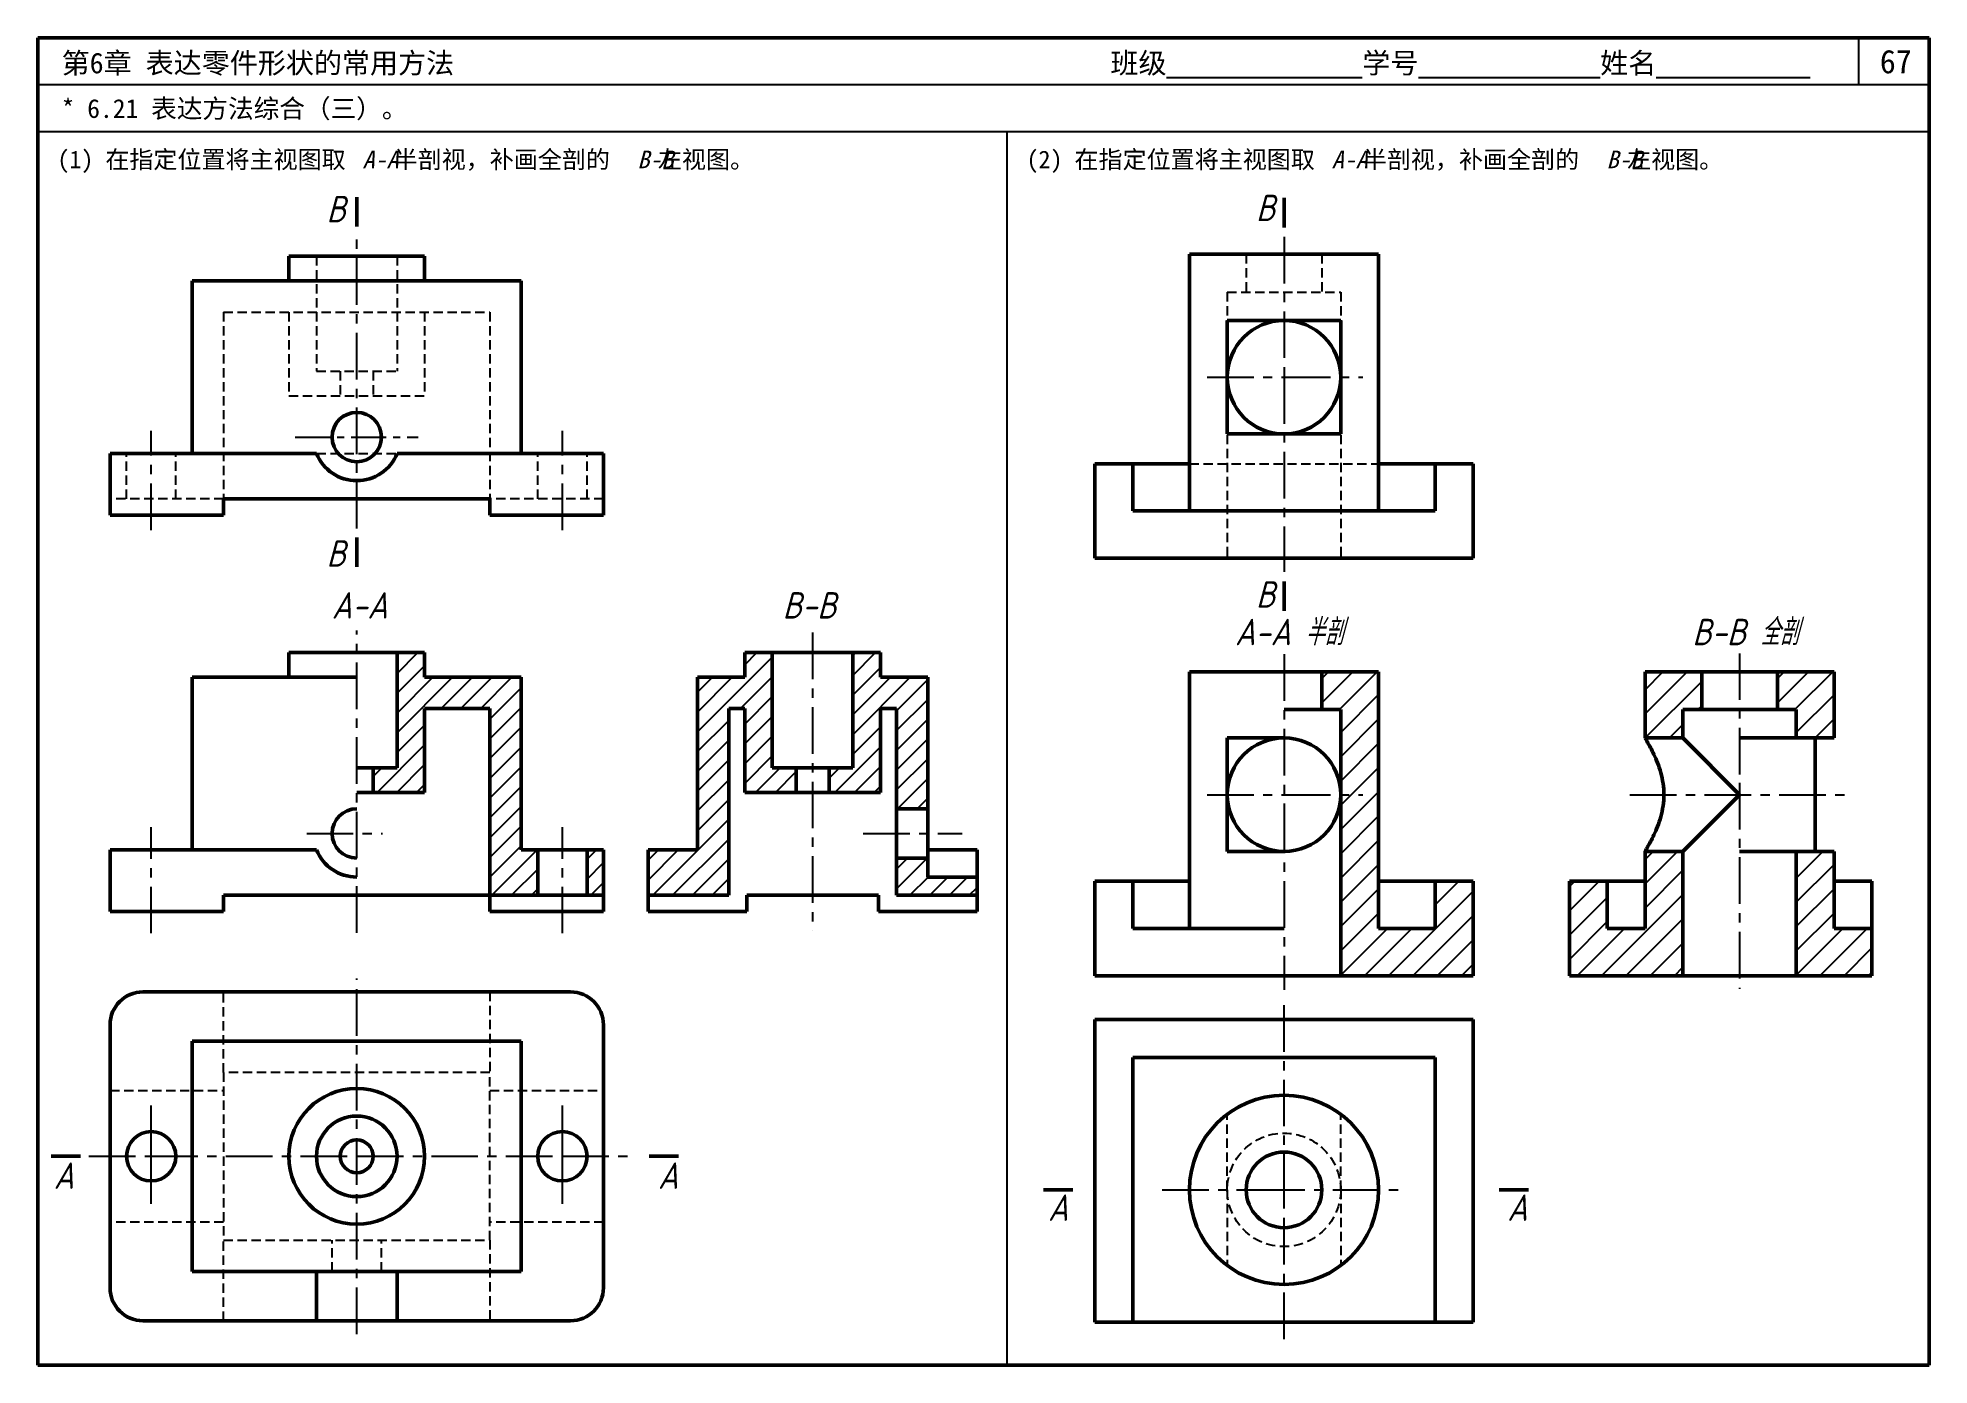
# Model space of a CAD drawing. Header units: millimetres. Extents: x 0 to 322, y 0 to 226.
import ezdxf

# ---------------------------------------------------------------- set-up
doc = ezdxf.new("R2010")
doc.units = ezdxf.units.MM
doc.header["$LTSCALE"] = 0.25
doc.linetypes.add('CENTER', pattern=[50.8, 31.75, -6.35, 6.35, -6.35])
doc.linetypes.add('HIDDEN', pattern=[9.525, 6.35, -3.175])
for name, color, linetype in [('点画线层', 7, 'CENTER'), ('答案', 1, 'Continuous'), ('细实线层', 7, 'Continuous'), ('虚线层', 7, 'HIDDEN')]:
    doc.layers.add(name, color=color, linetype=linetype)
doc.layers.add('粗实线层', color=7, linetype='Continuous', lineweight=50)
doc.styles.get("Standard").update_dxf_attribs({"font": 'gbeitc.shx', "height": 4, "bigfont": 'gbcbig.shx'})
doc.styles.add('宋体', font='SimSun.ttf', dxfattribs={"height": 3.5})
doc.styles.add('宋体-斜体', font='SimSun.ttf', dxfattribs={"oblique": 15, "height": 3})

msp = doc.modelspace()

# ---------------------------------------------------------------- hatches: boundary and pattern name
at = {"layer": '答案'}
h = msp.add_hatch(dxfattribs=at)
h.set_pattern_fill('ANSI31', color=256, scale=0.75)
h.set_pattern_definition([(45, (-179.4248, -8.314), (-1.683798, 1.683798), [])])
h.paths.add_polyline_path([(82.3, 117.13), (65.85, 117.13), (65.85, 121.33), (61.16, 121.33), (61.16, 101.73), (57.1, 101.73), (57.1, 97.53), (65.85, 97.53), (65.85, 111.81), (76.98, 111.81), (76.98, 80.03), (85.1, 80.03), (85.1, 87.73), (82.3, 87.73)])
h.paths.add_polyline_path([(96.3, 87.73), (93.5, 87.73), (93.5, 80.03), (96.3, 80.03)])
h = msp.add_hatch(dxfattribs=at)
h.set_pattern_fill('ANSI31', color=256, scale=0.75)
h.set_pattern_definition([(45, (-182.3295, -8.314), (-1.683798, 1.683798), [])])
h.paths.add_polyline_path([(117.62, 111.81), (120.35, 111.81), (120.35, 97.53), (129.1, 97.53), (129.1, 101.73), (125.04, 101.73), (125.04, 121.33), (120.35, 121.33), (120.35, 117.13), (112.3, 117.13), (112.3, 87.73), (103.9, 87.73), (103.9, 80.03), (117.62, 80.03)])
h.paths.add_polyline_path([(143.45, 111.81), (146.18, 111.81), (146.18, 94.73), (151.5, 94.73), (151.5, 117.13), (143.45, 117.13), (143.45, 121.33), (138.76, 121.33), (138.76, 101.73), (134.7, 101.73), (134.7, 97.53), (143.45, 97.53)])
h.paths.add_polyline_path([(159.9, 83.11), (151.5, 83.11), (151.5, 86.33), (146.18, 86.33), (146.18, 80.03), (159.9, 80.03)])
h = msp.add_hatch(dxfattribs=at)
h.set_pattern_fill('ANSI31', color=256, scale=0.92)
h.set_pattern_definition([(45, (1.7485, -4.943), (-2.06546, 2.06546), [])])
h.paths.add_polyline_path([(228.26, 118.06), (218.6, 118.06), (218.6, 111.62), (221.82, 111.62), (221.82, 66.31), (244.36, 66.31), (244.36, 82.41), (237.92, 82.41), (237.92, 74.36), (228.26, 74.36)])
h = msp.add_hatch(dxfattribs=at)
h.set_pattern_fill('ANSI31', color=256, scale=0.92)
h.set_pattern_definition([(45, (-3.3077, -4.943), (-2.06546, 2.06546), [])])
h.paths.add_polyline_path([(283.28, 118.06), (273.62, 118.06), (273.62, 106.79), (280.06, 106.79), (280.06, 111.62), (283.28, 111.62)])
h.paths.add_polyline_path([(280.06, 87.47), (273.62, 87.47), (273.62, 74.36), (267.18, 74.36), (267.18, 82.41), (260.74, 82.41), (260.74, 66.31), (280.06, 66.31)])
h.paths.add_polyline_path([(305.82, 118.06), (296.16, 118.06), (296.16, 111.62), (299.38, 111.62), (299.38, 106.79), (302.6, 106.79), (305.82, 106.79)])
h.paths.add_polyline_path([(312.26, 74.36), (305.82, 74.36), (305.82, 87.47), (302.6, 87.47), (299.38, 87.47), (299.38, 66.31), (312.26, 66.31)])

# ---------------------------------------------------------------- linework, layer by layer
at = {"lineweight": 50}
for p, q in [((322, 226), (0, 226)), ((0, 226), (0, 0)), ((322, 0), (322, 226)), ((0, 0), (322, 0))]:
    msp.add_line(p, q, dxfattribs=at)
for p, q in [((310, 218), (310, 226)), ((322, 218), (0, 218)), ((322, 210), (0, 210)), ((165, 210), (165, 0))]:
    msp.add_line(p, q)
at = {"layer": '点画线层'}
for p, q in [((54.3, 142.43), (54.3, 191.87)), ((212.16, 192.13), (212.16, 166.14)), ((199.06, 168.21), (212.16, 168.21)), ((212.16, 168.21), (212.16, 135.05)), ((212.16, 168.21), (225.56, 168.21)), ((19.3, 142.18), (19.3, 159.1)), ((89.3, 142.18), (89.3, 159.1)), ((54.3, 73.6), (54.3, 125.09)), ((131.9, 124.75), (131.9, 73.94)), ((212.16, 121.05), (212.16, 95.12)), ((289.72, 121.2), (289.72, 99.17)), ((289.72, 99.17), (289.72, 64.06)), ((212.16, 95.12), (212.16, 63.91)), ((54.3, 5.29), (54.3, 65.85)), ((212.16, 27.97), (212.16, 61.61)), ((8.7, 35.56), (19.3, 35.56)), ((19.3, 35.56), (54.3, 35.56)), ((54.3, 35.56), (89.3, 35.56)), ((89.3, 35.56), (100.5, 35.56)), ((191.4, 29.85), (207.79, 29.85)), ((207.79, 29.85), (232.88, 29.85)), ((212.16, 4.44), (212.16, 27.97))]:
    msp.add_line(p, q, dxfattribs=at)
at = {"layer": '点画线层', "ltscale": 0.75}
msp.add_line((43.83, 158.02), (64.77, 158.02), dxfattribs=at)
at = {"layer": '答案', "lineweight": 50}
for p, q in [((42.75, 121.33), (65.85, 121.33)), ((42.75, 121.33), (42.75, 117.13)), ((61.16, 121.33), (61.16, 101.73)), ((65.85, 121.33), (65.85, 117.13)), ((120.35, 121.33), (143.45, 121.33)), ((120.35, 121.33), (120.35, 117.13)), ((125.04, 121.33), (125.04, 101.73)), ((138.76, 121.33), (138.76, 101.73)), ((143.45, 121.33), (143.45, 117.13)), ((26.3, 87.73), (26.3, 117.13)), ((54.3, 117.13), (26.3, 117.13)), ((82.3, 117.13), (65.85, 117.13)), ((82.3, 87.73), (82.3, 117.13)), ((120.35, 117.13), (112.3, 117.13)), ((112.3, 87.73), (112.3, 117.13)), ((151.5, 117.13), (143.45, 117.13)), ((151.5, 87.73), (151.5, 117.13)), ((228.26, 118.06), (196.06, 118.06)), ((196.06, 74.36), (196.06, 118.06)), ((218.6, 118.06), (218.6, 111.62)), ((228.26, 74.36), (228.26, 118.06)), ((305.82, 118.06), (273.62, 118.06)), ((273.62, 106.79), (273.62, 118.06)), ((283.28, 118.06), (283.28, 111.62)), ((296.16, 118.06), (296.16, 111.62)), ((305.82, 106.79), (305.82, 118.06)), ((65.85, 111.81), (76.98, 111.81)), ((65.85, 111.81), (65.85, 97.53)), ((76.98, 111.81), (76.98, 80.03)), ((117.62, 111.81), (120.35, 111.81)), ((117.62, 111.81), (117.62, 80.03)), ((120.35, 111.81), (120.35, 97.53)), ((143.45, 111.81), (146.18, 111.81)), ((143.45, 111.81), (143.45, 97.53)), ((146.18, 111.81), (146.18, 80.03)), ((212.16, 111.62), (221.82, 111.62)), ((221.82, 111.62), (221.82, 66.31)), ((280.06, 111.62), (299.38, 111.62)), ((280.06, 111.62), (280.06, 106.79)), ((299.38, 111.62), (299.38, 106.79)), ((202.5, 106.79), (212.16, 106.79)), ((202.5, 87.47), (202.5, 106.79)), ((280.06, 106.79), (273.62, 106.79)), ((289.72, 97.13), (280.06, 106.79)), ((289.72, 106.79), (302.6, 106.79)), ((302.6, 106.79), (305.82, 106.79)), ((302.6, 87.47), (302.6, 106.79)), ((54.3, 101.73), (61.16, 101.73)), ((57.1, 101.73), (57.1, 97.53)), ((125.04, 101.73), (138.76, 101.73)), ((129.1, 101.73), (129.1, 97.53)), ((134.7, 101.73), (134.7, 97.53)), ((54.3, 97.53), (65.85, 97.53)), ((120.35, 97.53), (143.45, 97.53)), ((280.06, 87.47), (289.72, 97.13)), ((151.5, 94.73), (146.18, 94.73)), ((17.9, 87.73), (12.3, 87.73)), ((12.3, 77.23), (12.3, 87.73)), ((47.43, 87.73), (17.9, 87.73)), ((90.7, 87.73), (82.3, 87.73)), ((85.1, 80.03), (85.1, 87.73)), ((96.3, 87.73), (90.7, 87.73)), ((93.5, 80.03), (93.5, 87.73)), ((96.3, 77.23), (96.3, 87.73)), ((103.9, 77.23), (103.9, 87.73)), ((112.3, 87.73), (103.9, 87.73)), ((159.9, 87.73), (151.5, 87.73)), ((151.5, 87.73), (151.5, 83.11)), ((159.9, 77.23), (159.9, 87.73)), ((212.16, 87.47), (202.5, 87.47)), ((273.62, 74.36), (273.62, 87.47)), ((280.06, 87.47), (273.62, 87.47)), ((280.06, 87.47), (280.06, 66.31)), ((289.72, 87.47), (302.6, 87.47)), ((299.38, 87.47), (299.38, 66.31)), ((305.82, 87.47), (302.6, 87.47)), ((305.82, 74.36), (305.82, 87.47)), ((151.5, 86.33), (146.18, 86.33)), ((151.5, 83.11), (159.9, 83.11)), ((179.96, 66.31), (179.96, 82.41)), ((186.4, 82.41), (179.96, 82.41)), ((186.4, 74.36), (186.4, 82.41)), ((186.4, 82.41), (196.06, 82.41)), ((228.26, 82.41), (237.92, 82.41)), ((244.36, 82.41), (237.92, 82.41)), ((237.92, 82.41), (237.92, 74.36)), ((244.36, 66.31), (244.36, 82.41)), ((260.74, 66.31), (260.74, 82.41)), ((273.62, 82.41), (260.74, 82.41)), ((267.18, 82.41), (267.18, 74.36)), ((312.26, 82.41), (305.82, 82.41)), ((312.26, 66.31), (312.26, 82.41)), ((31.62, 80.03), (76.98, 80.03)), ((31.62, 77.23), (31.62, 80.03)), ((76.98, 80.03), (76.98, 77.23)), ((96.3, 80.03), (76.98, 80.03)), ((117.62, 80.03), (103.9, 80.03)), ((120.7, 77.23), (120.7, 80.03)), ((120.7, 80.03), (143.1, 80.03)), ((143.1, 80.03), (143.1, 77.23)), ((159.9, 80.03), (146.18, 80.03)), ((12.3, 77.23), (17.9, 77.23)), ((17.9, 77.23), (31.62, 77.23)), ((76.98, 77.23), (90.7, 77.23)), ((90.7, 77.23), (96.3, 77.23)), ((103.9, 77.23), (109.5, 77.23)), ((109.5, 77.23), (120.7, 77.23)), ((143.1, 77.23), (154.3, 77.23)), ((154.3, 77.23), (159.9, 77.23)), ((212.16, 74.36), (186.4, 74.36)), ((237.92, 74.36), (228.26, 74.36)), ((267.18, 74.36), (273.62, 74.36)), ((305.82, 74.36), (312.26, 74.36)), ((179.96, 66.31), (244.36, 66.31)), ((260.74, 66.31), (312.26, 66.31))]:
    msp.add_line(p, q, dxfattribs=at)
at = {"layer": '答案', "linetype": 'CENTER'}
for p, q in [((199.06, 97.13), (212.16, 97.13)), ((212.16, 97.13), (225.56, 97.13)), ((271.05, 97.13), (308, 97.13)), ((19.3, 73.53), (19.3, 91.61)), ((45.77, 90.53), (58.67, 90.53)), ((89.3, 73.53), (89.3, 91.61)), ((140.51, 90.53), (157.36, 90.53))]:
    msp.add_line(p, q, dxfattribs=at)
at = {"layer": '答案', "lineweight": 50}
msp.add_circle((212.16, 97.13), 9.66, dxfattribs=at)
for radius, start in [(4.2, 90), (7.42, 202.1702)]:
    msp.add_arc((54.3, 90.53), radius, start, 270, dxfattribs=at)
for points, knots in [([(273.62, 106.79), (273.62, 106.79), (273.66, 106.73), (273.81, 106.48), (273.92, 106.29), (274.2, 105.79), (274.38, 105.48), (274.75, 104.78), (274.95, 104.38), (275.34, 103.54), (275.55, 103.07), (275.95, 102.03), (276.14, 101.47), (276.47, 100.29), (276.61, 99.67), (276.79, 98.4), (276.84, 97.76), (276.84, 97.13)], [27.979822, 27.979822, 27.979822, 27.979822, 29.141874, 29.141874, 30.303927, 30.303927, 31.46598, 31.46598, 32.628033, 32.628033, 33.797632, 33.797632, 34.967231, 34.967231, 36.13683, 36.13683, 37.306429, 37.306429, 37.306429, 37.306429]), ([(276.84, 97.13), (276.84, 96.51), (276.79, 95.87), (276.61, 94.6), (276.47, 93.98), (276.14, 92.8), (275.95, 92.24), (275.55, 91.2), (275.34, 90.73), (274.95, 89.89), (274.75, 89.49), (274.38, 88.79), (274.2, 88.48), (273.92, 87.98), (273.81, 87.79), (273.66, 87.54), (273.62, 87.47), (273.62, 87.47)], [0, 0, 0, 0, 1.169599, 1.169599, 2.339198, 2.339198, 3.508797, 3.508797, 4.678396, 4.678396, 5.840449, 5.840449, 7.002502, 7.002502, 8.164555, 8.164555, 9.326607, 9.326607, 9.326607, 9.326607])]:
    msp.add_open_spline(points, degree=3, knots=knots, dxfattribs=at)
at = {"layer": '粗实线层'}
for p, q in [((54.3, 193.87), (54.3, 198.87)), ((212.16, 193.73), (212.16, 198.73)), ((42.75, 188.82), (65.85, 188.82)), ((42.75, 188.82), (42.75, 184.62)), ((65.85, 188.82), (65.85, 184.62)), ((228.26, 189.14), (196.06, 189.14)), ((196.06, 145.44), (196.06, 189.14)), ((228.26, 145.44), (228.26, 189.14)), ((26.3, 155.22), (26.3, 184.62)), ((82.3, 184.62), (26.3, 184.62)), ((82.3, 155.22), (82.3, 184.62)), ((202.5, 177.87), (221.82, 177.87)), ((202.5, 158.55), (202.5, 177.87)), ((221.82, 177.87), (221.82, 158.55)), ((221.82, 158.55), (202.5, 158.55)), ((17.9, 155.22), (12.3, 155.22)), ((12.3, 144.72), (12.3, 155.22)), ((47.43, 155.22), (17.9, 155.22)), ((90.7, 155.22), (61.17, 155.22)), ((96.3, 155.22), (90.7, 155.22)), ((96.3, 144.72), (96.3, 155.22)), ((179.96, 137.39), (179.96, 153.49)), ((186.4, 153.49), (179.96, 153.49)), ((186.4, 145.44), (186.4, 153.49)), ((186.4, 153.49), (196.06, 153.49)), ((228.26, 153.49), (237.92, 153.49)), ((244.36, 153.49), (237.92, 153.49)), ((237.92, 153.49), (237.92, 145.44)), ((244.36, 137.39), (244.36, 153.49)), ((31.62, 147.52), (76.98, 147.52)), ((31.62, 144.72), (31.62, 147.52)), ((76.98, 147.52), (76.98, 144.72)), ((237.92, 145.44), (186.4, 145.44)), ((12.3, 144.72), (17.9, 144.72)), ((17.9, 144.72), (31.62, 144.72)), ((76.98, 144.72), (90.7, 144.72)), ((90.7, 144.72), (96.3, 144.72)), ((54.3, 135.93), (54.3, 140.93)), ((179.96, 137.39), (244.36, 137.39)), ((212.16, 128.45), (212.16, 133.45)), ((17.9, 63.56), (90.7, 63.56)), ((179.96, 7.31), (179.96, 58.83)), ((179.96, 58.83), (244.36, 58.83)), ((244.36, 58.83), (244.36, 7.31)), ((12.3, 13.16), (12.3, 57.96)), ((26.3, 15.96), (26.3, 55.16)), ((26.3, 55.16), (82.3, 55.16)), ((82.3, 55.16), (82.3, 15.96)), ((96.3, 57.96), (96.3, 13.16)), ((186.4, 7.31), (186.4, 52.39)), ((186.4, 52.39), (237.92, 52.39)), ((237.92, 52.39), (237.92, 7.31)), ((2.27, 35.56), (7.27, 35.56)), ((104.06, 35.56), (109.06, 35.56)), ((171.19, 29.85), (176.19, 29.85)), ((248.77, 29.85), (253.77, 29.85)), ((82.3, 15.96), (26.3, 15.96)), ((47.43, 7.56), (47.43, 15.96)), ((61.17, 15.96), (61.17, 7.56)), ((47.43, 7.56), (17.9, 7.56)), ((61.17, 7.56), (47.43, 7.56)), ((90.7, 7.56), (61.17, 7.56)), ((186.4, 7.31), (179.96, 7.31)), ((237.92, 7.31), (186.4, 7.31)), ((244.36, 7.31), (237.92, 7.31))]:
    msp.add_line(p, q, dxfattribs=at)
for centre, radius in [((54.3, 158.02), 4.2), ((54.3, 35.56), 11.55), ((212.16, 29.85), 16.1), ((54.3, 35.56), 6.86), ((19.3, 35.56), 4.2), ((89.3, 35.56), 4.2), ((54.3, 35.56), 2.8), ((212.16, 29.85), 6.44)]:
    msp.add_circle(centre, radius, dxfattribs=at)
for centre, radius, start, end in [((212.16, 168.21), 9.66, 0, 180), ((212.16, 168.21), 9.66, 180, 0), ((54.3, 158.02), 7.42, 202.1702, 337.8298), ((17.9, 57.96), 5.6, 90, 180), ((90.7, 57.96), 5.6, 0, 90), ((17.9, 13.16), 5.6, 180, 270), ((90.7, 13.16), 5.6, 270, 0)]:
    msp.add_arc(centre, radius, start, end, dxfattribs=at)
at = {"layer": '细实线层'}
for p, q in [((208.48, 66.31), (215.84, 66.31)), ((286.04, 66.31), (293.4, 66.31)), ((19.3, 27.48), (19.3, 44.19)), ((89.3, 27.48), (89.3, 44.19))]:
    msp.add_line(p, q, dxfattribs=at)
at = {"layer": '虚线层'}
for p, q in [((47.44, 188.82), (47.44, 169.22)), ((61.16, 188.82), (61.16, 169.22)), ((205.72, 189.14), (205.72, 182.7)), ((218.6, 189.14), (218.6, 182.7)), ((202.5, 182.7), (221.82, 182.7)), ((202.5, 182.7), (202.5, 177.87)), ((221.82, 182.7), (221.82, 177.87)), ((31.62, 179.3), (76.98, 179.3)), ((31.62, 179.3), (31.62, 147.52)), ((42.75, 179.3), (42.75, 165.02)), ((65.85, 179.3), (65.85, 165.02)), ((76.98, 179.3), (76.98, 147.52)), ((47.44, 169.22), (61.16, 169.22)), ((51.5, 169.22), (51.5, 165.02)), ((57.1, 169.22), (57.1, 165.02)), ((42.75, 165.02), (65.85, 165.02)), ((202.5, 163.15), (202.5, 137.39)), ((221.82, 163.15), (221.82, 137.39)), ((15.1, 147.52), (15.1, 155.22)), ((23.5, 147.52), (23.5, 155.22)), ((47.43, 155.22), (61.17, 155.22)), ((85.1, 147.52), (85.1, 155.22)), ((93.5, 147.52), (93.5, 155.22)), ((196.06, 153.49), (228.26, 153.49)), ((31.62, 147.52), (12.3, 147.52)), ((96.3, 147.52), (76.98, 147.52)), ((31.62, 49.84), (31.62, 63.56)), ((76.98, 63.56), (76.98, 49.84)), ((31.62, 49.84), (31.62, 21.28)), ((76.98, 49.84), (31.62, 49.84)), ((76.98, 21.28), (76.98, 49.84)), ((12.3, 46.76), (31.62, 46.76)), ((76.98, 46.76), (96.3, 46.76)), ((202.5, 29.85), (202.5, 42.73)), ((221.82, 29.85), (221.82, 42.73)), ((202.5, 29.85), (202.5, 16.97)), ((221.82, 29.85), (221.82, 16.97)), ((31.62, 24.36), (12.3, 24.36)), ((96.3, 24.36), (76.98, 24.36)), ((31.62, 7.56), (31.62, 21.28)), ((31.62, 21.28), (76.98, 21.28)), ((50.1, 15.96), (50.1, 21.28)), ((58.5, 15.96), (58.5, 21.28)), ((76.98, 21.28), (76.98, 7.56))]:
    msp.add_line(p, q, dxfattribs=at)
msp.add_circle((212.16, 29.85), 9.66, dxfattribs=at)

# ---------------------------------------------------------------- texts
at = {"style": '宋体'}
for s, height, p in [('第6章 表达零件形状的常用方法', 3.5, (4.05, 219.96)), ('班级%%U              %%U学号%%U             %%U姓名%%U           ', 3.5, (182.61, 219.96)), ('67', 4, (313.6, 219.96)), ('* 6.21 表达方法综合（三）。', 3.2, (4.05, 212.36)), ('(1) 在指定位置将主视图取    半剖视，补画全剖的    左视图。', 3, (3.33, 203.79)), ('(2) 在指定位置将主视图取    半剖视，补画全剖的    左视图。', 3, (168.33, 203.79))]:
    msp.add_text(s, height=height, dxfattribs=at).set_placement(p)
at = {"style": '宋体-斜体', "oblique": 15}
for s, p in [('A-A', (55.29, 203.79)), ('B-B', (102.07, 203.79)), ('A-A', (220.29, 203.79)), ('B-B', (267.07, 203.79))]:
    msp.add_text(s, height=3, dxfattribs=at).set_placement(p)
at = {"layer": '细实线层'}
for s, p in [('B', (49.15, 194.59)), ('B', (207.39, 194.79)), ('B', (49.15, 135.96)), ('B', (207.39, 128.98)), ('A-A', (50.05, 127.12)), ('B-B', (126.8, 127.12)), ('A-A 半剖', (203.81, 122.58)), ('B-B 全剖', (281.67, 122.58)), ('A', (2.7, 30.02)), ('A', (105.58, 30.02)), ('A', (171.98, 24.57)), ('A', (250.17, 24.57))]:
    msp.add_text(s, height=4.5, dxfattribs=at).set_placement(p)

doc.saveas('drawing.dxf')
